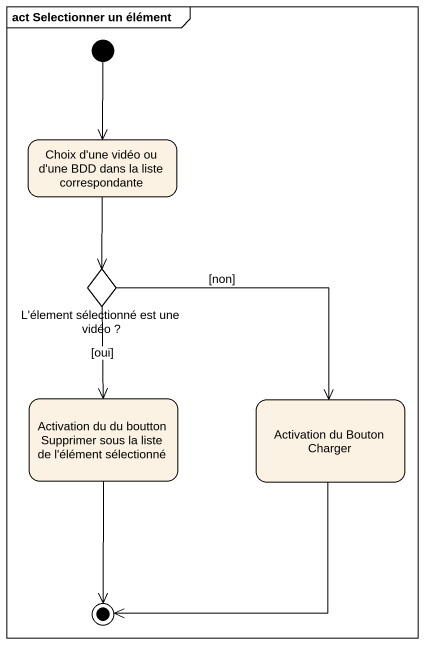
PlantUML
@startuml
mainframe act Selectionner un élément
hide empty description
state "Choix d'une vidéo ou d'une BDD dans la liste correspondante" as Choix_d_une_vidéo_ou_d_une
state "L'élement sélectionné est une vidéo ?" as L_élement_sélectionné_est <<choice>>
state "Activation du du boutton Supprimer sous la liste de l'élément sélectionné" as Activation_du_du_boutton
state "Activation du Bouton Charger" as Activation_du_Bouton_Charger
[*] --> Choix_d_une_vidéo_ou_d_une
Choix_d_une_vidéo_ou_d_une --> L_élement_sélectionné_est
L_élement_sélectionné_est --> Activation_du_du_boutton : [oui]
L_élement_sélectionné_est --> Activation_du_Bouton_Charger : [non]
Activation_du_du_boutton --> [*]
Activation_du_Bouton_Charger --> [*]
@enduml
